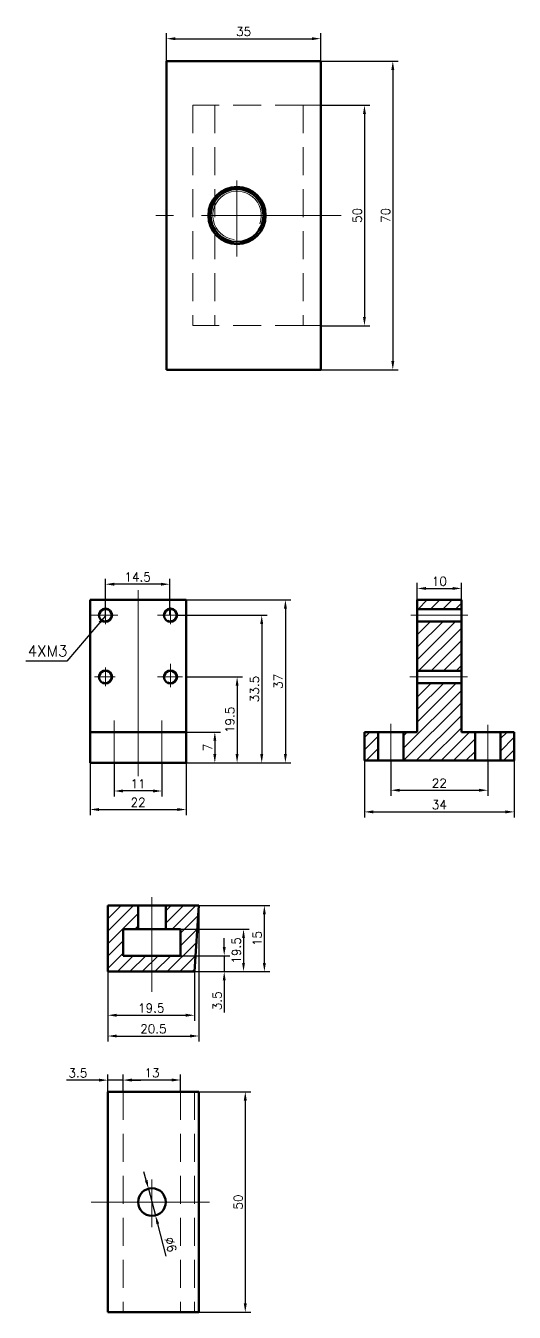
# Model space of a CAD drawing. Header units: millimetres. Extents: x -1505 to 6149, y -3153 to 848.
# Drawn here: x -1457.9 to -1347, y -1359.8 to -1068 of the extents above; entities that cross this region are included whole.
import ezdxf

# ---------------------------------------------------------------- set-up
doc = ezdxf.new("R2010")
doc.units = ezdxf.units.MM
doc.linetypes.add('CENTER', pattern=[50.8, 31.75, -6.35, 6.35, -6.35])
doc.linetypes.add('DASHED2', pattern=[9.525, 6.35, -3.175])
doc.styles.get("Standard").update_dxf_attribs({"font": 'txt', "bigfont": 'gbcbig.shx'})
doc.dimstyles.new('ISO-25', dxfattribs={"dimtxt": 2, "dimasz": 2, "dimexe": 1.25, "dimexo": 0, "dimtad": 1, "dimdsep": 46, "dimtxsty": 'Standard', "dimcen": 2.5, "dimadec": 0, "dimazin": 0, "dimtfac": 1, "dimtmove": 0, "dimatfit": 3, "dimfxl": 1, "dimarcsym": 0})

# ---------------------------------------------------------------- blocks, each defined once
blk = doc.blocks.new('*D28')
at = {"color": 0, "lineweight": -2}
for p, q in [((-1425.94, -1076.03), (-1425.94, -1069.68)), ((-1423.94, -1070.93), (-1392.94, -1070.93)), ((-1390.94, -1076.03), (-1390.94, -1069.68))]:
    blk.add_line(p, q, dxfattribs=at)
at = {"color": 0}
for points in [[(-1423.94, -1070.6), (-1423.94, -1071.26), (-1425.94, -1070.93)], [(-1392.94, -1070.6), (-1392.94, -1071.26), (-1390.94, -1070.93)]]:
    blk.add_solid(points, dxfattribs=at)
at = {"layer": 'Defpoints', "color": 0}
for p in [(-1390.94, -1070.93), (-1425.94, -1076.03), (-1390.94, -1076.03)]:
    blk.add_point(p, dxfattribs=at)
at = {"color": 0, "lineweight": 13, "insert": (-1408.44, -1069.31), "char_height": 2, "attachment_point": 5}
blk.add_mtext('35', dxfattribs=at)
blk = doc.blocks.new('*D38')
at = {"color": 0, "lineweight": -2}
for p, q in [((-1390.94, -1086.03), (-1379.78, -1086.03)), ((-1381.03, -1088.03), (-1381.03, -1134.03)), ((-1390.94, -1136.03), (-1379.78, -1136.03))]:
    blk.add_line(p, q, dxfattribs=at)
at = {"color": 0}
for points in [[(-1381.36, -1088.03), (-1380.69, -1088.03), (-1381.03, -1086.03)], [(-1381.36, -1134.03), (-1380.69, -1134.03), (-1381.03, -1136.03)]]:
    blk.add_solid(points, dxfattribs=at)
at = {"layer": 'Defpoints', "color": 0}
for p in [(-1390.94, -1086.03), (-1390.94, -1136.03), (-1381.03, -1136.03)]:
    blk.add_point(p, dxfattribs=at)
at = {"color": 0, "lineweight": 13, "insert": (-1382.65, -1111.03), "char_height": 2, "attachment_point": 5, "rotation": 90}
blk.add_mtext('50', dxfattribs=at)
blk = doc.blocks.new('*D39')
at = {"color": 0, "lineweight": -2}
for p, q in [((-1390.94, -1076.03), (-1373.34, -1076.03)), ((-1374.59, -1078.03), (-1374.59, -1144.03)), ((-1390.94, -1146.03), (-1373.34, -1146.03))]:
    blk.add_line(p, q, dxfattribs=at)
at = {"color": 0}
for points in [[(-1374.93, -1078.03), (-1374.26, -1078.03), (-1374.59, -1076.03)], [(-1374.93, -1144.03), (-1374.26, -1144.03), (-1374.59, -1146.03)]]:
    blk.add_solid(points, dxfattribs=at)
at = {"layer": 'Defpoints', "color": 0}
for p in [(-1390.94, -1076.03), (-1390.94, -1146.03), (-1374.59, -1146.03)]:
    blk.add_point(p, dxfattribs=at)
at = {"color": 0, "lineweight": 13, "insert": (-1376.22, -1111.03), "char_height": 2, "attachment_point": 5, "rotation": 90}
blk.add_mtext('70', dxfattribs=at)
blk = doc.blocks.new('*D40')
at = {"color": 0, "lineweight": -2}
for p, q in [((-1421.47, -1228.2), (-1413.72, -1228.2)), ((-1414.97, -1230.2), (-1414.97, -1233.2)), ((-1421.47, -1235.2), (-1413.72, -1235.2))]:
    blk.add_line(p, q, dxfattribs=at)
at = {"color": 0}
for points in [[(-1415.31, -1230.2), (-1414.64, -1230.2), (-1414.97, -1228.2)], [(-1415.31, -1233.2), (-1414.64, -1233.2), (-1414.97, -1235.2)]]:
    blk.add_solid(points, dxfattribs=at)
at = {"layer": 'Defpoints', "color": 0}
for p in [(-1421.47, -1228.2), (-1421.47, -1235.2), (-1414.97, -1235.2)]:
    blk.add_point(p, dxfattribs=at)
at = {"color": 0, "lineweight": 13, "insert": (-1416.6, -1231.7), "char_height": 2, "attachment_point": 5, "rotation": 90}
blk.add_mtext('7', dxfattribs=at)
blk = doc.blocks.new('*D41')
at = {"color": 0, "lineweight": -2}
for p, q in [((-1421.47, -1215.71), (-1408.67, -1215.71)), ((-1409.92, -1217.71), (-1409.92, -1233.2)), ((-1421.47, -1235.2), (-1408.67, -1235.2))]:
    blk.add_line(p, q, dxfattribs=at)
at = {"color": 0}
for points in [[(-1410.25, -1217.71), (-1409.59, -1217.71), (-1409.92, -1215.71)], [(-1410.25, -1233.2), (-1409.59, -1233.2), (-1409.92, -1235.2)]]:
    blk.add_solid(points, dxfattribs=at)
at = {"layer": 'Defpoints', "color": 0}
for p in [(-1421.47, -1215.71), (-1421.47, -1235.2), (-1409.92, -1235.2)]:
    blk.add_point(p, dxfattribs=at)
at = {"color": 0, "lineweight": 13, "insert": (-1411.55, -1225.46), "char_height": 2, "attachment_point": 5, "rotation": 90}
blk.add_mtext('19.5', dxfattribs=at)
blk = doc.blocks.new('*D42')
at = {"color": 0, "lineweight": -2}
for p, q in [((-1423.54, -1201.71), (-1403.08, -1201.71)), ((-1404.33, -1203.71), (-1404.33, -1233.2)), ((-1421.47, -1235.2), (-1403.08, -1235.2))]:
    blk.add_line(p, q, dxfattribs=at)
at = {"color": 0}
for points in [[(-1404.67, -1203.71), (-1404, -1203.71), (-1404.33, -1201.71)], [(-1404.67, -1233.2), (-1404, -1233.2), (-1404.33, -1235.2)]]:
    blk.add_solid(points, dxfattribs=at)
at = {"layer": 'Defpoints', "color": 0}
for p in [(-1423.54, -1201.71), (-1421.47, -1235.2), (-1404.33, -1235.2)]:
    blk.add_point(p, dxfattribs=at)
at = {"color": 0, "lineweight": 13, "insert": (-1405.96, -1218.46), "char_height": 2, "attachment_point": 5, "rotation": 90}
blk.add_mtext('33.5', dxfattribs=at)
blk = doc.blocks.new('*D43')
at = {"color": 0, "lineweight": -2}
for p, q in [((-1421.47, -1198.21), (-1397.71, -1198.21)), ((-1398.96, -1200.21), (-1398.96, -1233.2)), ((-1421.47, -1235.2), (-1397.71, -1235.2))]:
    blk.add_line(p, q, dxfattribs=at)
at = {"color": 0}
for points in [[(-1399.29, -1200.21), (-1398.63, -1200.21), (-1398.96, -1198.21)], [(-1399.29, -1233.2), (-1398.63, -1233.2), (-1398.96, -1235.2)]]:
    blk.add_solid(points, dxfattribs=at)
at = {"layer": 'Defpoints', "color": 0}
for p in [(-1421.47, -1198.21), (-1421.47, -1235.2), (-1398.96, -1235.2)]:
    blk.add_point(p, dxfattribs=at)
at = {"color": 0, "lineweight": 13, "insert": (-1400.59, -1216.71), "char_height": 2, "attachment_point": 5, "rotation": 90}
blk.add_mtext('37', dxfattribs=at)
blk = doc.blocks.new('*D44')
at = {"color": 0, "lineweight": -2}
for p, q in [((-1443.28, -1235.2), (-1443.28, -1247.03)), ((-1421.47, -1235.2), (-1421.47, -1247.03)), ((-1441.28, -1245.78), (-1423.47, -1245.78))]:
    blk.add_line(p, q, dxfattribs=at)
at = {"color": 0}
for points in [[(-1441.28, -1245.45), (-1441.28, -1246.11), (-1443.28, -1245.78)], [(-1423.47, -1245.45), (-1423.47, -1246.11), (-1421.47, -1245.78)]]:
    blk.add_solid(points, dxfattribs=at)
at = {"layer": 'Defpoints', "color": 0}
for p in [(-1443.28, -1235.2), (-1421.47, -1235.2), (-1421.47, -1245.78)]:
    blk.add_point(p, dxfattribs=at)
at = {"color": 0, "lineweight": 13, "insert": (-1432.38, -1244.16), "char_height": 2, "attachment_point": 5}
blk.add_mtext('22', dxfattribs=at)
blk = doc.blocks.new('*D45')
at = {"color": 0, "lineweight": -2}
for p, q in [((-1437.78, -1235.2), (-1437.78, -1242.83)), ((-1426.97, -1235.2), (-1426.97, -1242.83)), ((-1428.97, -1241.58), (-1435.78, -1241.58))]:
    blk.add_line(p, q, dxfattribs=at)
at = {"color": 0}
for points in [[(-1435.78, -1241.24), (-1435.78, -1241.91), (-1437.78, -1241.58)], [(-1428.97, -1241.24), (-1428.97, -1241.91), (-1426.97, -1241.58)]]:
    blk.add_solid(points, dxfattribs=at)
at = {"layer": 'Defpoints', "color": 0}
for p in [(-1437.78, -1235.2), (-1426.97, -1235.2), (-1437.78, -1241.58)]:
    blk.add_point(p, dxfattribs=at)
at = {"color": 0, "lineweight": 13, "insert": (-1432.38, -1239.95), "char_height": 2, "attachment_point": 5}
blk.add_mtext('11', dxfattribs=at)
blk = doc.blocks.new('*D46')
at = {"color": 0, "lineweight": -2}
for p, q in [((-1439.78, -1201.71), (-1439.78, -1193.43)), ((-1425.21, -1201.71), (-1425.21, -1193.43)), ((-1427.21, -1194.68), (-1437.78, -1194.68))]:
    blk.add_line(p, q, dxfattribs=at)
at = {"color": 0}
for points in [[(-1437.78, -1194.34), (-1437.78, -1195.01), (-1439.78, -1194.68)], [(-1427.21, -1194.34), (-1427.21, -1195.01), (-1425.21, -1194.68)]]:
    blk.add_solid(points, dxfattribs=at)
at = {"layer": 'Defpoints', "color": 0}
for p in [(-1439.78, -1194.68), (-1439.78, -1201.71), (-1425.21, -1201.71)]:
    blk.add_point(p, dxfattribs=at)
at = {"color": 0, "lineweight": 13, "insert": (-1432.5, -1193.05), "char_height": 2, "attachment_point": 5}
blk.add_mtext('14.5', dxfattribs=at)
blk = doc.blocks.new('*D47')
at = {"color": 0, "lineweight": -2}
for p, q in [((-1375.03, -1234.7), (-1375.03, -1242.66)), ((-1353.03, -1234.7), (-1353.03, -1242.66)), ((-1373.03, -1241.41), (-1355.03, -1241.41))]:
    blk.add_line(p, q, dxfattribs=at)
at = {"color": 0}
for points in [[(-1373.03, -1241.08), (-1373.03, -1241.75), (-1375.03, -1241.41)], [(-1355.03, -1241.08), (-1355.03, -1241.75), (-1353.03, -1241.41)]]:
    blk.add_solid(points, dxfattribs=at)
at = {"layer": 'Defpoints', "color": 0}
for p in [(-1375.03, -1234.7), (-1353.03, -1234.7), (-1353.03, -1241.41)]:
    blk.add_point(p, dxfattribs=at)
at = {"color": 0, "lineweight": 13, "insert": (-1364.03, -1239.79), "char_height": 2, "attachment_point": 5}
blk.add_mtext('22', dxfattribs=at)
blk = doc.blocks.new('*D48')
at = {"color": 0, "lineweight": -2}
for p, q in [((-1381.03, -1234.7), (-1381.03, -1247.57)), ((-1347.03, -1234.7), (-1347.03, -1247.57)), ((-1379.03, -1246.32), (-1349.03, -1246.32))]:
    blk.add_line(p, q, dxfattribs=at)
at = {"color": 0}
for points in [[(-1379.03, -1245.98), (-1379.03, -1246.65), (-1381.03, -1246.32)], [(-1349.03, -1245.98), (-1349.03, -1246.65), (-1347.03, -1246.32)]]:
    blk.add_solid(points, dxfattribs=at)
at = {"layer": 'Defpoints', "color": 0}
for p in [(-1381.03, -1234.7), (-1347.03, -1234.7), (-1347.03, -1246.32)]:
    blk.add_point(p, dxfattribs=at)
at = {"color": 0, "lineweight": 13, "insert": (-1364.03, -1244.69), "char_height": 2, "attachment_point": 5}
blk.add_mtext('34', dxfattribs=at)
blk = doc.blocks.new('*D49')
at = {"color": 0, "lineweight": -2}
for p, q in [((-1369.03, -1198.21), (-1369.03, -1194.38)), ((-1367.03, -1195.63), (-1361.03, -1195.63)), ((-1359.03, -1198.21), (-1359.03, -1194.38))]:
    blk.add_line(p, q, dxfattribs=at)
at = {"color": 0}
for points in [[(-1367.03, -1195.3), (-1367.03, -1195.97), (-1369.03, -1195.63)], [(-1361.03, -1195.3), (-1361.03, -1195.97), (-1359.03, -1195.63)]]:
    blk.add_solid(points, dxfattribs=at)
at = {"layer": 'Defpoints', "color": 0}
for p in [(-1359.03, -1195.63), (-1369.03, -1198.21), (-1359.03, -1198.21)]:
    blk.add_point(p, dxfattribs=at)
at = {"color": 0, "lineweight": 13, "insert": (-1364.03, -1194.01), "char_height": 2, "attachment_point": 5}
blk.add_mtext('10', dxfattribs=at)
blk = doc.blocks.new('*D63')
at = {"color": 0, "lineweight": -2}
for p, q in [((-1439.23, -1267.56), (-1439.23, -1298.41)), ((-1418.57, -1267.56), (-1418.57, -1298.41)), ((-1437.23, -1297.16), (-1420.57, -1297.16))]:
    blk.add_line(p, q, dxfattribs=at)
at = {"color": 0}
for points in [[(-1437.23, -1296.82), (-1437.23, -1297.49), (-1439.23, -1297.16)], [(-1420.57, -1296.82), (-1420.57, -1297.49), (-1418.57, -1297.16)]]:
    blk.add_solid(points, dxfattribs=at)
at = {"layer": 'Defpoints', "color": 0}
for p in [(-1439.23, -1267.56), (-1418.57, -1267.56), (-1418.57, -1297.16)]:
    blk.add_point(p, dxfattribs=at)
at = {"color": 0, "lineweight": 13, "insert": (-1428.9, -1295.53), "char_height": 2, "attachment_point": 5}
blk.add_mtext('20.5', dxfattribs=at)
blk = doc.blocks.new('*D64')
at = {"color": 0, "lineweight": -2}
for p, q in [((-1439.23, -1282.56), (-1439.23, -1293.7)), ((-1419.57, -1282.56), (-1419.57, -1293.7)), ((-1437.23, -1292.45), (-1421.57, -1292.45))]:
    blk.add_line(p, q, dxfattribs=at)
at = {"color": 0}
for points in [[(-1437.23, -1292.11), (-1437.23, -1292.78), (-1439.23, -1292.45)], [(-1421.57, -1292.11), (-1421.57, -1292.78), (-1419.57, -1292.45)]]:
    blk.add_solid(points, dxfattribs=at)
at = {"layer": 'Defpoints', "color": 0}
for p in [(-1439.23, -1282.56), (-1419.57, -1282.56), (-1419.57, -1292.45)]:
    blk.add_point(p, dxfattribs=at)
at = {"color": 0, "lineweight": 13, "insert": (-1429.4, -1290.82), "char_height": 2, "attachment_point": 5}
blk.add_mtext('19.5', dxfattribs=at)
blk = doc.blocks.new('*D65')
at = {"color": 0, "lineweight": -2}
for p, q in [((-1418.57, -1267.56), (-1402.48, -1267.56)), ((-1403.73, -1280.56), (-1403.73, -1269.56)), ((-1419.57, -1282.56), (-1402.48, -1282.56))]:
    blk.add_line(p, q, dxfattribs=at)
at = {"color": 0}
for points in [[(-1404.07, -1269.56), (-1403.4, -1269.56), (-1403.73, -1267.56)], [(-1404.07, -1280.56), (-1403.4, -1280.56), (-1403.73, -1282.56)]]:
    blk.add_solid(points, dxfattribs=at)
at = {"layer": 'Defpoints', "color": 0}
for p in [(-1418.57, -1267.56), (-1403.73, -1267.56), (-1419.57, -1282.56)]:
    blk.add_point(p, dxfattribs=at)
at = {"color": 0, "lineweight": 13, "insert": (-1405.36, -1275.06), "char_height": 2, "attachment_point": 5, "rotation": 90}
blk.add_mtext('15', dxfattribs=at)
blk = doc.blocks.new('*D66')
at = {"color": 0, "lineweight": -2}
for p, q in [((-1412.84, -1276.94), (-1412.84, -1274.94)), ((-1422.73, -1278.94), (-1411.59, -1278.94)), ((-1412.84, -1278.94), (-1412.84, -1282.56)), ((-1419.57, -1282.56), (-1411.59, -1282.56)), ((-1412.84, -1284.56), (-1412.84, -1291.81))]:
    blk.add_line(p, q, dxfattribs=at)
at = {"color": 0}
for points in [[(-1413.17, -1276.94), (-1412.5, -1276.94), (-1412.84, -1278.94)], [(-1413.17, -1284.56), (-1412.5, -1284.56), (-1412.84, -1282.56)]]:
    blk.add_solid(points, dxfattribs=at)
at = {"layer": 'Defpoints', "color": 0}
for p in [(-1422.73, -1278.94), (-1419.57, -1282.56), (-1412.84, -1282.56)]:
    blk.add_point(p, dxfattribs=at)
at = {"color": 0, "lineweight": 13, "insert": (-1414.46, -1289.18), "char_height": 2, "attachment_point": 5, "rotation": 90}
blk.add_mtext('3.5', dxfattribs=at)
blk = doc.blocks.new('*D67')
at = {"color": 0, "lineweight": -2}
for p, q in [((-1422.73, -1272.95), (-1407.21, -1272.95)), ((-1408.46, -1274.95), (-1408.46, -1280.56)), ((-1419.57, -1282.56), (-1407.21, -1282.56))]:
    blk.add_line(p, q, dxfattribs=at)
at = {"color": 0}
for points in [[(-1408.79, -1274.95), (-1408.13, -1274.95), (-1408.46, -1272.95)], [(-1408.79, -1280.56), (-1408.13, -1280.56), (-1408.46, -1282.56)]]:
    blk.add_solid(points, dxfattribs=at)
at = {"layer": 'Defpoints', "color": 0}
for p in [(-1422.73, -1272.95), (-1419.57, -1282.56), (-1408.46, -1282.56)]:
    blk.add_point(p, dxfattribs=at)
at = {"color": 0, "lineweight": 13, "insert": (-1410.09, -1277.75), "char_height": 2, "attachment_point": 5, "rotation": 90}
blk.add_mtext('19.5', dxfattribs=at)
blk = doc.blocks.new('*D68')
at = {"color": 0, "lineweight": -2}
for p, q in [((-1435.73, -1309.82), (-1435.73, -1305.88)), ((-1433.73, -1307.13), (-1424.73, -1307.13)), ((-1422.73, -1309.82), (-1422.73, -1305.88))]:
    blk.add_line(p, q, dxfattribs=at)
at = {"color": 0}
for points in [[(-1433.73, -1306.8), (-1433.73, -1307.47), (-1435.73, -1307.13)], [(-1424.73, -1306.8), (-1424.73, -1307.47), (-1422.73, -1307.13)]]:
    blk.add_solid(points, dxfattribs=at)
at = {"layer": 'Defpoints', "color": 0}
for p in [(-1422.73, -1307.13), (-1435.73, -1309.82), (-1422.73, -1309.82)]:
    blk.add_point(p, dxfattribs=at)
at = {"color": 0, "lineweight": 13, "insert": (-1429.23, -1305.51), "char_height": 2, "attachment_point": 5}
blk.add_mtext('13', dxfattribs=at)
blk = doc.blocks.new('*D69')
at = {"color": 0, "lineweight": -2}
for p, q in [((-1441.23, -1307.17), (-1448.65, -1307.17)), ((-1439.23, -1309.82), (-1439.23, -1305.92)), ((-1435.73, -1307.17), (-1439.23, -1307.17)), ((-1435.73, -1309.82), (-1435.73, -1305.92)), ((-1433.73, -1307.17), (-1431.73, -1307.17))]:
    blk.add_line(p, q, dxfattribs=at)
at = {"color": 0}
for points in [[(-1441.23, -1306.83), (-1441.23, -1307.5), (-1439.23, -1307.17)], [(-1433.73, -1306.83), (-1433.73, -1307.5), (-1435.73, -1307.17)]]:
    blk.add_solid(points, dxfattribs=at)
at = {"layer": 'Defpoints', "color": 0}
for p in [(-1435.73, -1307.17), (-1439.23, -1309.82), (-1435.73, -1309.82)]:
    blk.add_point(p, dxfattribs=at)
at = {"color": 0, "lineweight": 13, "insert": (-1446.03, -1305.54), "char_height": 2, "attachment_point": 5}
blk.add_mtext('3.5', dxfattribs=at)
blk = doc.blocks.new('*D70')
at = {"color": 0, "lineweight": -2}
for p, q in [((-1418.57, -1309.82), (-1406.81, -1309.82)), ((-1408.06, -1311.82), (-1408.06, -1357.82)), ((-1418.57, -1359.82), (-1406.81, -1359.82))]:
    blk.add_line(p, q, dxfattribs=at)
at = {"color": 0}
for points in [[(-1408.4, -1311.82), (-1407.73, -1311.82), (-1408.06, -1309.82)], [(-1408.4, -1357.82), (-1407.73, -1357.82), (-1408.06, -1359.82)]]:
    blk.add_solid(points, dxfattribs=at)
at = {"layer": 'Defpoints', "color": 0}
for p in [(-1418.57, -1309.82), (-1418.57, -1359.82), (-1408.06, -1359.82)]:
    blk.add_point(p, dxfattribs=at)
at = {"color": 0, "lineweight": 13, "insert": (-1409.69, -1334.82), "char_height": 2, "attachment_point": 5, "rotation": 90}
blk.add_mtext('50', dxfattribs=at)
blk = doc.blocks.new('*D71')
at = {"color": 0, "lineweight": -2}
for p, q in [((-1430.55, -1329.87), (-1431.06, -1327.93)), ((-1430.03, -1331.8), (-1428.43, -1337.84)), ((-1425.98, -1347.11), (-1427.92, -1339.78))]:
    blk.add_line(p, q, dxfattribs=at)
at = {"color": 0}
for points in [[(-1430.22, -1329.78), (-1430.87, -1329.95), (-1430.03, -1331.8)], [(-1427.6, -1339.69), (-1428.24, -1339.86), (-1428.43, -1337.84)]]:
    blk.add_solid(points, dxfattribs=at)
at = {"layer": 'Defpoints', "color": 0}
for p in [(-1430.03, -1331.8), (-1428.43, -1337.84)]:
    blk.add_point(p, dxfattribs=at)
at = {"color": 0, "lineweight": 13, "insert": (-1425, -1344.48), "char_height": 2, "attachment_point": 5, "rotation": 284.8233}
blk.add_mtext('%%C6', dxfattribs=at)

msp = doc.modelspace()

# ---------------------------------------------------------------- hatches: boundary and pattern name
at = {"lineweight": 13}
h = msp.add_hatch(dxfattribs=at)
h.set_pattern_fill('_USER', color=256, scale=2, angle=45, style=0, pattern_type=0)
h.set_pattern_definition([(45, (-2578.7908, -1691.8149), (-1.4142136, 1.4142136), [])])
h.paths.add_polyline_path([(-1369.035, -1214.214), (-1369.035, -1214.314), (-1359.035, -1214.314), (-1359.035, -1214.214)])
h.paths.add_polyline_path([(-1359.035, -1217.214), (-1359.035, -1217.114), (-1369.035, -1217.114), (-1369.035, -1217.214)])
h.paths.add_polyline_path([(-1369.035, -1214.214), (-1359.035, -1214.214), (-1359.035, -1203.214), (-1369.035, -1203.214)])
h.paths.add_polyline_path([(-1359.035, -1203.214), (-1359.035, -1203.114), (-1369.035, -1203.114), (-1369.035, -1203.214)])
h.paths.add_polyline_path([(-1369.035, -1200.214), (-1369.035, -1200.314), (-1359.035, -1200.314), (-1359.035, -1200.214)])
h.paths.add_polyline_path([(-1359.035, -1200.214), (-1359.035, -1198.214), (-1369.035, -1198.214), (-1369.035, -1200.214)])
h.paths.add_polyline_path([(-1359.035, -1234.7), (-1356.035, -1234.7), (-1356.035, -1228.2), (-1359.035, -1228.2), (-1359.035, -1217.214), (-1369.035, -1217.214), (-1369.035, -1228.2), (-1372.035, -1228.2), (-1372.035, -1234.7), (-1369.035, -1234.7)])
h.paths.add_polyline_path([(-1355.906, -1228.2), (-1356.035, -1228.2), (-1356.035, -1234.7), (-1355.906, -1234.7)])
h.paths.add_polyline_path([(-1350.035, -1228.2), (-1350.163, -1228.2), (-1350.163, -1234.7), (-1350.035, -1234.7)])
h.paths.add_polyline_path([(-1350.035, -1234.7), (-1347.035, -1234.7), (-1347.035, -1228.2), (-1350.035, -1228.2)])
h.paths.add_polyline_path([(-1372.035, -1228.2), (-1372.163, -1228.2), (-1372.163, -1234.7), (-1372.035, -1234.7)])
h.paths.add_polyline_path([(-1378.035, -1228.2), (-1381.035, -1228.2), (-1381.035, -1234.7), (-1378.035, -1234.7)])
h.paths.add_polyline_path([(-1378.035, -1234.7), (-1377.906, -1234.7), (-1377.906, -1228.2), (-1378.035, -1228.2)])
h = msp.add_hatch(dxfattribs=at)
h.set_pattern_fill('_USER', color=256, scale=2, angle=45, style=0, pattern_type=0)
h.set_pattern_definition([(45, (-2693.8197, -1925.5247), (-1.4142136, 1.4142136), [])])
h.paths.add_polyline_path([(-1432.361, -1267.557), (-1439.234, -1267.557), (-1439.234, -1282.557), (-1429.234, -1282.557), (-1429.234, -1278.945), (-1435.734, -1278.945), (-1435.734, -1272.947), (-1432.361, -1272.947)])
h.paths.add_polyline_path([(-1418.568, -1267.557), (-1426.108, -1267.557), (-1426.108, -1272.947), (-1422.734, -1272.947), (-1422.734, -1278.945), (-1429.234, -1278.945), (-1429.234, -1282.557), (-1419.568, -1282.557)])

# ---------------------------------------------------------------- linework, layer by layer
at = {"lineweight": 50}
for p, q in [((-1425.943, -1076.026), (-1425.943, -1146.026)), ((-1425.943, -1076.026), (-1390.943, -1076.026)), ((-1390.943, -1076.026), (-1390.943, -1146.026)), ((-1425.943, -1146.026), (-1390.943, -1146.026)), ((-1443.281, -1198.214), (-1443.281, -1219.214)), ((-1421.472, -1198.214), (-1443.281, -1198.214)), ((-1421.472, -1198.214), (-1421.472, -1205.214)), ((-1369.035, -1228.2), (-1369.035, -1198.214)), ((-1369.035, -1198.214), (-1359.035, -1198.214)), ((-1359.035, -1198.214), (-1359.035, -1228.2)), ((-1369.035, -1200.314), (-1359.035, -1200.314)), ((-1421.472, -1212.214), (-1421.472, -1205.214)), ((-1369.035, -1203.114), (-1359.035, -1203.114)), ((-1421.472, -1212.214), (-1421.472, -1219.214)), ((-1369.035, -1214.314), (-1359.035, -1214.314)), ((-1443.281, -1235.2), (-1443.281, -1219.214)), ((-1421.472, -1219.214), (-1421.472, -1235.2)), ((-1369.035, -1217.114), (-1359.035, -1217.114)), ((-1443.281, -1228.2), (-1421.472, -1228.2)), ((-1421.472, -1235.2), (-1421.472, -1228.2)), ((-1421.472, -1235.2), (-1421.472, -1228.2)), ((-1381.035, -1228.2), (-1369.035, -1228.2)), ((-1381.035, -1234.7), (-1381.035, -1228.2)), ((-1377.906, -1228.2), (-1377.906, -1234.7)), ((-1372.163, -1228.2), (-1372.163, -1234.7)), ((-1359.035, -1228.2), (-1347.035, -1228.2)), ((-1355.906, -1228.2), (-1355.906, -1234.7)), ((-1350.163, -1228.2), (-1350.163, -1234.7)), ((-1347.035, -1234.7), (-1347.035, -1228.2)), ((-1421.472, -1235.2), (-1443.281, -1235.2)), ((-1443.281, -1235.2), (-1437.781, -1235.2)), ((-1369.035, -1234.7), (-1381.035, -1234.7)), ((-1359.035, -1234.7), (-1369.035, -1234.7)), ((-1359.035, -1234.7), (-1347.035, -1234.7)), ((-1418.568, -1267.557), (-1439.234, -1267.557)), ((-1439.234, -1267.557), (-1439.234, -1282.557)), ((-1432.361, -1272.947), (-1432.361, -1267.557)), ((-1432.361, -1267.557), (-1426.108, -1267.557)), ((-1426.108, -1272.947), (-1426.108, -1267.557)), ((-1419.568, -1282.557), (-1418.568, -1267.557)), ((-1432.361, -1272.947), (-1435.734, -1272.947)), ((-1435.734, -1272.947), (-1435.734, -1278.945)), ((-1432.361, -1272.947), (-1422.734, -1272.947)), ((-1422.734, -1272.947), (-1422.734, -1278.945)), ((-1435.734, -1278.945), (-1429.234, -1278.945)), ((-1422.734, -1278.945), (-1429.234, -1278.945)), ((-1439.234, -1282.557), (-1419.568, -1282.557)), ((-1439.234, -1309.822), (-1439.234, -1359.822)), ((-1439.234, -1309.822), (-1418.568, -1309.822)), ((-1418.568, -1309.822), (-1418.568, -1359.822)), ((-1439.234, -1359.822), (-1418.568, -1359.822))]:
    msp.add_line(p, q, dxfattribs=at)
at = {"linetype": 'DASHED2', "lineweight": 13}
for p, q in [((-1419.943, -1086.026), (-1419.943, -1136.026)), ((-1394.943, -1086.026), (-1419.943, -1086.026)), ((-1414.943, -1086.026), (-1414.943, -1136.026)), ((-1394.943, -1086.026), (-1394.943, -1136.026)), ((-1394.943, -1136.026), (-1419.943, -1136.026)), ((-1435.734, -1309.822), (-1435.734, -1359.822)), ((-1422.734, -1309.822), (-1422.734, -1359.822)), ((-1419.568, -1309.822), (-1419.568, -1359.822))]:
    msp.add_line(p, q, dxfattribs=at)
at = {"lineweight": 13}
for p, q in [((-1394.943, -1086.026), (-1390.943, -1086.026)), ((-1394.943, -1136.026), (-1390.943, -1136.026)), ((-1390.943, -1136.026), (-1390.943, -1146.026)), ((-1369.035, -1200.214), (-1359.035, -1200.214)), ((-1359.035, -1200.214), (-1359.035, -1203.214)), ((-1369.035, -1203.214), (-1359.035, -1203.214)), ((-1425.041, -1218.017), (-1425.041, -1212.71)), ((-1369.035, -1214.214), (-1359.035, -1214.214)), ((-1359.035, -1214.314), (-1359.035, -1217.114)), ((-1369.035, -1217.214), (-1359.035, -1217.214)), ((-1429.234, -1265.673), (-1429.234, -1287.126)), ((-1429.234, -1329.713), (-1429.234, -1340.497)), ((-1443.047, -1334.822), (-1416.176, -1334.822))]:
    msp.add_line(p, q, dxfattribs=at)
at = {"linetype": 'CENTER', "lineweight": 5}
msp.add_line((-1409.943, -1103.134), (-1409.943, -1120.354), dxfattribs=at)
at = {"linetype": 'CENTER', "lineweight": 13}
msp.add_line((-1386.274, -1111.026), (-1428.352, -1111.026), dxfattribs=at)
at = {"lineweight": 5}
for p, q in [((-1432.376, -1196.025), (-1432.376, -1238.244)), ((-1436.989, -1201.714), (-1443.281, -1201.714)), ((-1439.781, -1199.894), (-1439.781, -1203.774)), ((-1422.473, -1201.714), (-1427.954, -1201.714)), ((-1425.041, -1199.961), (-1425.041, -1203.772)), ((-1357.597, -1201.714), (-1370.492, -1201.714)), ((-1439.781, -1213.596), (-1439.781, -1217.802)), ((-1437.589, -1215.714), (-1442.302, -1215.714)), ((-1422.334, -1215.714), (-1427.99, -1215.714)), ((-1357.65, -1215.714), (-1370.757, -1215.714)), ((-1437.781, -1236.772), (-1437.781, -1225.617)), ((-1426.972, -1236.772), (-1426.972, -1225.617)), ((-1378.035, -1234.7), (-1378.035, -1228.2)), ((-1375.035, -1236.407), (-1375.035, -1226.371)), ((-1372.035, -1234.7), (-1372.035, -1228.2)), ((-1356.035, -1234.7), (-1356.035, -1228.2)), ((-1353.035, -1236.183), (-1353.035, -1226.551)), ((-1350.035, -1234.7), (-1350.035, -1228.2))]:
    msp.add_line(p, q, dxfattribs=at)
at = {"lineweight": 50}
for centre, radius in [((-1409.943, -1111.026), 6.5), ((-1409.943, -1111.026), 6), ((-1439.781, -1201.714), 1.5), ((-1425.041, -1201.714), 1.5), ((-1439.781, -1215.714), 1.5), ((-1425.041, -1215.714), 1.5), ((-1429.234, -1334.822), 3.127)]:
    msp.add_circle(centre, radius, dxfattribs=at)
at = {"lineweight": 5}
msp.add_arc((-1409.943, -1111.026), 5.5, 339.81339, 263.56793, dxfattribs=at)
at = {"lineweight": 50}
for centre in [(-1439.781, -1201.714), (-1425.041, -1201.714), (-1439.781, -1215.714), (-1425.041, -1215.714)]:
    msp.add_arc(centre, 1.4, 244.47802, 163.37957, dxfattribs=at)

# ---------------------------------------------------------------- texts
at = {"lineweight": 13, "insert": (-1457.405, -1208.541), "char_height": 2.5, "width": 7.99116, "attachment_point": 1}
msp.add_mtext('4XM3', dxfattribs=at)

# ---------------------------------------------------------------- dimensions: what is measured, and where the dimension line sits
at = {"lineweight": 13}
for base, p1, p2, picture, middle in [((-1390.943, -1070.931), (-1425.943, -1076.026), (-1390.943, -1076.026), '*D28', (-1408.443, -1069.306)), ((-1359.035, -1195.633), (-1369.035, -1198.214), (-1359.035, -1198.214), '*D49', (-1364.035, -1194.008)), ((-1347.035, -1246.317), (-1381.035, -1234.7), (-1347.035, -1234.7), '*D48', (-1364.035, -1244.692)), ((-1353.035, -1241.412), (-1375.035, -1234.7), (-1353.035, -1234.7), '*D47', (-1364.035, -1239.787)), ((-1422.734, -1307.132), (-1435.734, -1309.822), (-1422.734, -1309.822), '*D68', (-1429.234, -1305.507))]:
    dim = msp.add_linear_dim(base=base, p1=p1, p2=p2, dimstyle='ISO-25', dxfattribs=at)
    dim.commit()
    dim.dimension.update_dxf_attribs({"geometry": picture, "text_midpoint": middle})
for base, p1, p2, picture, middle in [((-1374.592, -1146.026), (-1390.943, -1076.026), (-1390.943, -1146.026), '*D39', (-1376.217, -1111.026)), ((-1381.027, -1136.026), (-1390.943, -1086.026), (-1390.943, -1136.026), '*D38', (-1382.652, -1111.026)), ((-1414.974, -1235.2), (-1421.472, -1228.2), (-1421.472, -1235.2), '*D40', (-1416.599, -1231.7)), ((-1408.065, -1359.822), (-1418.568, -1309.822), (-1418.568, -1359.822), '*D70', (-1409.69, -1334.822))]:
    dim = msp.add_linear_dim(base=base, p1=p1, p2=p2, angle=90, dimstyle='ISO-25', dxfattribs=at)
    dim.commit()
    dim.dimension.update_dxf_attribs({"geometry": picture, "text_midpoint": middle})
for base, p1, p2, text, picture, middle in [((-1439.781, -1194.676), (-1425.213, -1201.714), (-1439.781, -1201.714), '14.5', '*D46', (-1432.497, -1193.051)), ((-1421.472, -1245.781), (-1443.281, -1235.2), (-1421.472, -1235.2), '22', '*D44', (-1432.376, -1244.156)), ((-1437.781, -1241.576), (-1426.972, -1235.2), (-1437.781, -1235.2), '11', '*D45', (-1432.376, -1239.951)), ((-1418.568, -1297.156), (-1439.234, -1267.557), (-1418.568, -1267.557), '20.5', '*D63', (-1428.901, -1295.531)), ((-1419.568, -1292.445), (-1439.234, -1282.557), (-1419.568, -1282.557), '19.5', '*D64', (-1429.401, -1290.82))]:
    dim = msp.add_linear_dim(base=base, p1=p1, p2=p2, text=text, dimstyle='ISO-25', dxfattribs=at)
    dim.commit()
    dim.dimension.update_dxf_attribs({"geometry": picture, "text_midpoint": middle})
for base, p1, text, picture, middle in [((-1398.961, -1235.2), (-1421.472, -1198.214), '37', '*D43', (-1400.586, -1216.707)), ((-1404.335, -1235.2), (-1423.541, -1201.714), '33.5', '*D42', (-1405.96, -1218.457)), ((-1409.922, -1235.2), (-1421.472, -1215.714), '19.5', '*D41', (-1411.547, -1225.457))]:
    dim = msp.add_linear_dim(base=base, p1=p1, p2=(-1421.472, -1235.2), angle=90, text=text, dimstyle='ISO-25', dxfattribs=at)
    dim.commit()
    dim.dimension.update_dxf_attribs({"geometry": picture, "text_midpoint": middle})
dim = msp.add_linear_dim(base=(-1403.732, -1267.557), p1=(-1419.568, -1282.557), p2=(-1418.568, -1267.557), angle=90, dimstyle='ISO-25', dxfattribs=at)
dim.commit()
dim.dimension.update_dxf_attribs({"geometry": '*D65', "text_midpoint": (-1403.732, -1275.057), "dimtype": 160})
for base, p1, text, picture, middle in [((-1408.46, -1282.557), (-1422.734, -1272.947), '19.5', '*D67', (-1408.46, -1277.752)), ((-1412.837, -1282.557), (-1422.734, -1278.945), '3.5', '*D66', (-1412.837, -1289.182))]:
    dim = msp.add_linear_dim(base=base, p1=p1, p2=(-1419.568, -1282.557), angle=90, text=text, dimstyle='ISO-25', dxfattribs=at)
    dim.commit()
    dim.dimension.update_dxf_attribs({"geometry": picture, "text_midpoint": middle, "dimtype": 160})
dim = msp.add_linear_dim(base=(-1435.734, -1307.166), p1=(-1439.234, -1309.822), p2=(-1435.734, -1309.822), dimstyle='ISO-25', dxfattribs=at)
dim.commit()
dim.dimension.update_dxf_attribs({"geometry": '*D69', "text_midpoint": (-1446.026, -1307.166), "dimtype": 160})
dim = msp.add_diameter_dim_2p(p1=(-1430.034, -1331.799), p2=(-1428.434, -1337.844), text='%%C6', dimstyle='ISO-25', dxfattribs=at)
dim.commit()
dim.dimension.update_dxf_attribs({"geometry": '*D71', "text_midpoint": (-1426.568, -1344.897), "dimtype": 163})

# ---------------------------------------------------------------- leaders
msp.add_leader([(-1439.781, -1201.834), (-1448.521, -1212.167), (-1457.874, -1212.167)], dimstyle='ISO-25', override={"dimgap": 0.625, "dimtad": 0}, dxfattribs=at)

doc.saveas('drawing.dxf')
